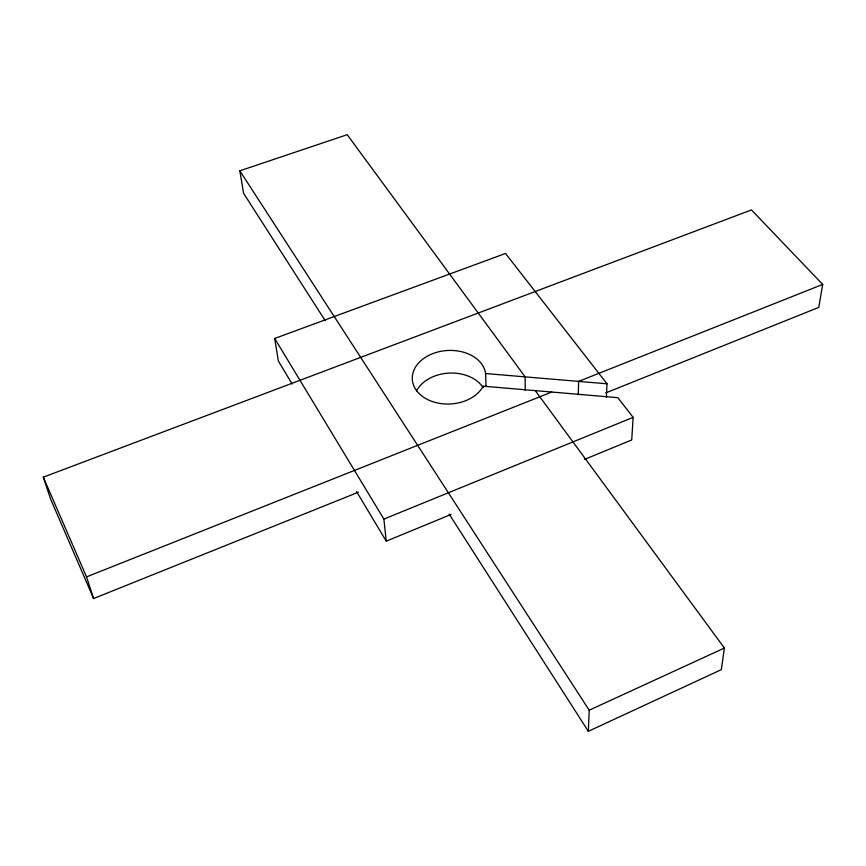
<?xml version="1.0" encoding="UTF-8"?>
<svg xmlns="http://www.w3.org/2000/svg" width="866" height="866" viewBox="0 0 866 866"><rect width="100%" height="100%" fill="white"/><g stroke="black" fill="none" stroke-linecap="round" stroke-linejoin="round"><path stroke-width="1.3" d="M578.272 394.712L578.629 381.386L822.7 284.427L751.461 209.918L43.3 477.166L50.65 499.184L93.604 598.525L358.362 492.224M535.264 390.631L724.409 648.049L721.324 669.645L588.328 731.315L589.205 710.207L239.839 170.819L347.201 134.685L525.153 376.872L525.251 390.176M606.406 397.115L606.99 383.779L505.517 253.457L274.695 338.465L278.343 360.97L292.178 384.071M606.99 383.779L485.61 373.538A36.794 26.781 -3.2 0 0 432.513 353.718A36.794 26.781 -3.2 0 0 424.243 397.667A36.794 26.781 -3.2 0 0 483.228 386.182L617.815 397.678L633.133 417.358L631.725 439.95L584.377 459.478M822.7 284.427L818.781 307.376L605.496 393.012M589.205 710.207L724.409 648.049M356.5 491.498L386.236 541.174L451.034 514.458M386.236 541.174L383.876 519.091L633.133 417.358M93.604 598.525L86.535 576.886L551.804 392.038M325.215 320.691L243.584 193.302L239.839 170.819M449.118 514.058L588.328 731.315M274.695 338.465L383.876 519.091M43.3 477.166L86.535 576.886M483.228 386.182L483.282 387.611M485.61 373.538L486.032 386.323M416.557 390.891A36.264 26.727 -3.2 0 1 448.88 373.094A36.264 26.727 -3.2 0 1 482.914 387.286"/></g></svg>
